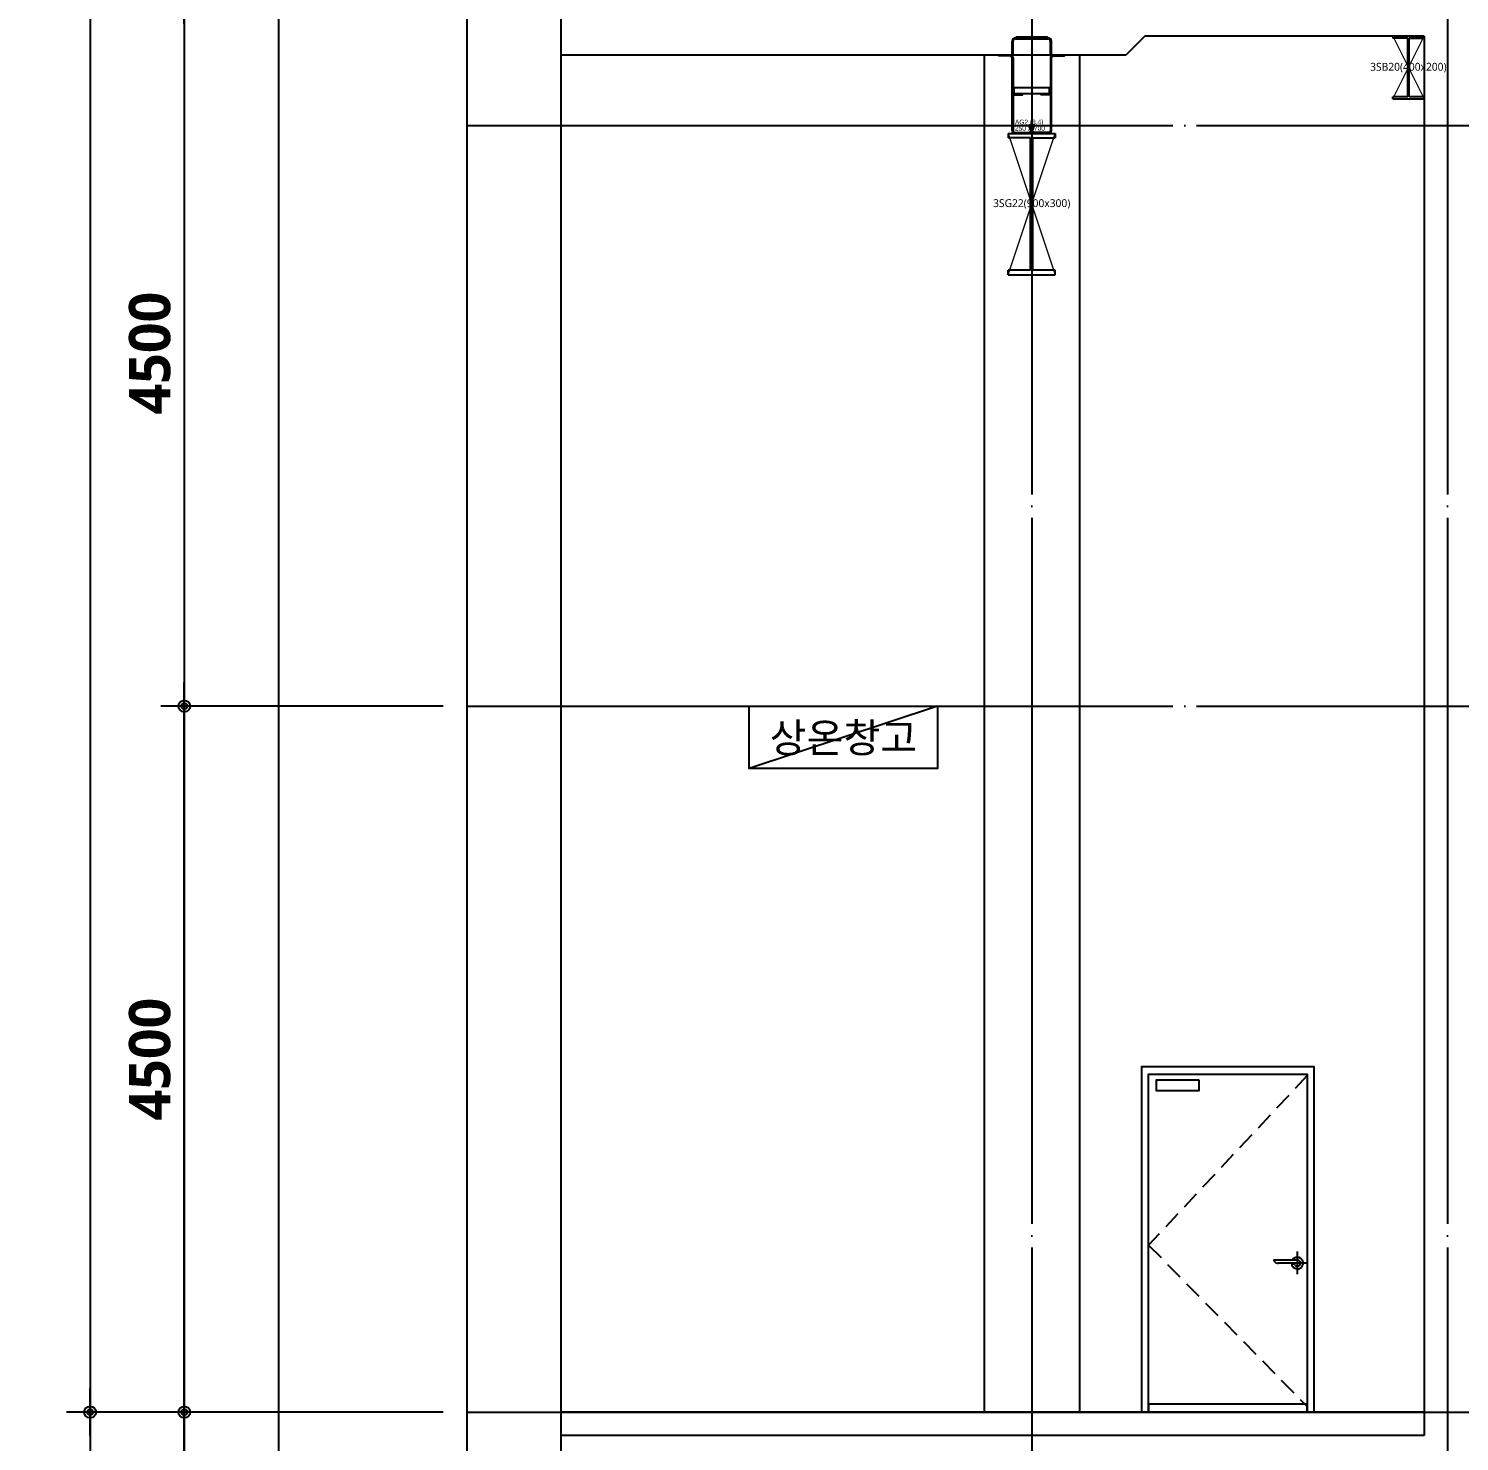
# Model space of a CAD drawing. Header units: millimetres. Extents: x 0 to 356400, y 0 to 68257.
# Drawn here: x 190083 to 199200, y 22513 to 31519 of the extents above; entities that cross this region are included whole.
import ezdxf
from ezdxf.enums import TextEntityAlignment as Align

# ---------------------------------------------------------------- set-up
doc = ezdxf.new("R2010")
doc.units = ezdxf.units.MM
doc.header["$LTSCALE"] = 75
doc.linetypes.add('CEN', pattern=[62, 60, -1, 0, -1])
doc.linetypes.add('HID', pattern=[2.3, 1.5, -0.8])
doc.layers.get('Defpoints').update_dxf_attribs({"color": 161})
for name, color, linetype in [('##좌굴방지', 6, 'Continuous'), ('A-ANNO-GRA2', 4, 'Continuous'), ('A-ANNO-TEXT1', 7, 'Continuous'), ('A-CEN', 1, 'CEN'), ('A-FIN-TYP1', 6, 'Continuous'), ('A-PS-HID', 5, 'HID'), ('A-SECT-DOOR', 8, 'Continuous'), ('A-ST-AXIS-CEN', 252, 'CEN'), ('A-ST-AXIS-DIM', 7, 'Continuous'), ('A-ST-CONC', 2, 'Continuous'), ('ELE3', 4, 'Continuous'), ('철골', 2, 'Continuous')]:
    doc.layers.add(name, color=color, linetype=linetype)
doc.layers.add('A-XXXX-NPLT', color=144, linetype='Continuous', lineweight=15, plot=False)
for name, color, linetype, plot in [('Defpoint', 161, 'Continuous', False), ('G(그리드1)', 185, 'Continuous', False), ('G(그리드2)', 235, 'Continuous', False)]:
    doc.layers.add(name, color=color, linetype=linetype, plot=plot)
doc.styles.add('SH_대대리576', font='')
doc.styles.add('SH_진천_나눔', font='NanumGothicBold.ttf')
doc.styles.get("Standard").update_dxf_attribs({"font": 'arial.ttf'})
doc.styles.add('맑은고딕', font='malgun.ttf')
doc.styles.add('성본리_나눔BO', font='')
doc.styles.get('SH_대대리576').set_extended_font_data('NanumGothic', bold=True)
doc.styles.get('성본리_나눔BO').set_extended_font_data('NanumGothic', bold=True)
doc.dimstyles.new('SHP 75', dxfattribs={"dimscale": 75, "dimtxt": 3.5, "dimasz": 1, "dimexe": 2, "dimexo": 2, "dimgap": 1, "dimtad": 1, "dimdec": 0, "dimzin": 0, "dimdsep": 46, "dimtxsty": 'SH_대대리576', "dimblk": 'DIMDOT', "dimcen": 0.09, "dimclrd": 256, "dimclre": 256, "dimclrt": 3, "dimadec": 0, "dimazin": 1, "dimtfac": 1, "dimtdec": 0, "dimtix": 1, "dimtmove": 2, "dimatfit": 0, "dimldrblk": 'DIMDOT', "dimfxl": 1, "dimtfillclr": 3, "dimtolj": 1, "dimtzin": 0, "dimlwd": -1, "dimlwe": -1, "dimarcsym": 0})
pattern_1 = [(45, (-26656.6069, -1604.5902), (-0.25, 0.25), [])]

# ---------------------------------------------------------------- blocks, each defined once
blk = doc.blocks.new('DIMDOT')
at = {"color": 0}
blk.add_line((-2, 0), (2, 0), dxfattribs=at)
for radius in [0.5, 0.25]:
    blk.add_circle((0, 0), radius, dxfattribs=at)
blk = doc.blocks.new('*D3682')
at = {"layer": 'A-ST-AXIS-DIM'}
for p, q in [((192725, 27200), (190925, 27200)), ((191075, 22775), (191075, 27125)), ((192725, 22700), (190925, 22700))]:
    blk.add_line(p, q, dxfattribs=at)
at = {"layer": 'Defpoints', "color": 0}
for p in [(191075, 27200), (192875, 27200), (192875, 22700)]:
    blk.add_point(p, dxfattribs=at)
at = {"layer": 'A-ST-AXIS-DIM', "linetype": 'ByBlock', "xscale": 75, "yscale": 75, "zscale": 75}
for p, rotation in [((191075, 27200), 90), ((191075, 22700), 270)]:
    blk.add_blockref('DIMDOT', p, dxfattribs=dict(at, rotation=rotation))
at = {"layer": 'A-ST-AXIS-DIM', "color": 3, "insert": (190855.7, 24950), "char_height": 262.5, "attachment_point": 5, "rotation": 90, "style": 'SH_진천_나눔'}
blk.add_mtext('\\A1;4500', dxfattribs=at)
blk = doc.blocks.new('*D3683')
at = {"layer": 'A-ST-AXIS-DIM'}
for p, q in [((192725, 53200), (190325, 53200)), ((190475, 53125), (190475, 22775)), ((192725, 22700), (190325, 22700))]:
    blk.add_line(p, q, dxfattribs=at)
at = {"layer": 'Defpoints', "color": 0}
for p in [(192875, 53200), (190475, 22700), (192875, 22700)]:
    blk.add_point(p, dxfattribs=at)
at = {"layer": 'A-ST-AXIS-DIM', "linetype": 'ByBlock', "xscale": 75, "yscale": 75, "zscale": 75}
for p, rotation in [((190475, 53200), 90), ((190475, 22700), 270)]:
    blk.add_blockref('DIMDOT', p, dxfattribs=dict(at, rotation=rotation))
at = {"layer": 'A-ST-AXIS-DIM', "color": 3, "insert": (190255.14027, 37950), "char_height": 262.5, "attachment_point": 5, "rotation": 90, "style": 'SH_진천_나눔'}
blk.add_mtext('\\A1;30500', dxfattribs=at)
blk = doc.blocks.new('*D3684')
at = {"layer": 'A-ST-AXIS-DIM'}
for p, q in [((192725, 31700), (190925, 31700)), ((191075, 31625), (191075, 27275)), ((192725, 27200), (190925, 27200))]:
    blk.add_line(p, q, dxfattribs=at)
at = {"layer": 'Defpoints', "color": 0}
for p in [(192875, 31700), (191075, 27200), (192875, 27200)]:
    blk.add_point(p, dxfattribs=at)
at = {"layer": 'A-ST-AXIS-DIM', "linetype": 'ByBlock', "xscale": 75, "yscale": 75, "zscale": 75}
for p, rotation in [((191075, 31700), 90), ((191075, 27200), 270)]:
    blk.add_blockref('DIMDOT', p, dxfattribs=dict(at, rotation=rotation))
at = {"layer": 'A-ST-AXIS-DIM', "color": 3, "insert": (190855.7, 29450), "char_height": 262.5, "attachment_point": 5, "rotation": 90, "style": 'SH_진천_나눔'}
blk.add_mtext('\\A1;4500', dxfattribs=at)
blk = doc.blocks.new('*D3704')
at = {"layer": 'A-ST-AXIS-DIM'}
for p, q in [((192725, 22700), (190325, 22700)), ((190475, 22625), (190475, 13775)), ((192725, 13700), (190325, 13700))]:
    blk.add_line(p, q, dxfattribs=at)
at = {"layer": 'Defpoints', "color": 0}
for p in [(192875, 22700), (190475, 13700), (192875, 13700)]:
    blk.add_point(p, dxfattribs=at)
at = {"layer": 'A-ST-AXIS-DIM', "linetype": 'ByBlock', "xscale": 75, "yscale": 75, "zscale": 75}
for p, rotation in [((190475, 22700), 90), ((190475, 13700), 270)]:
    blk.add_blockref('DIMDOT', p, dxfattribs=dict(at, rotation=rotation))
at = {"layer": 'A-ST-AXIS-DIM', "color": 3, "insert": (190255.14027, 18200), "char_height": 262.5, "attachment_point": 5, "rotation": 90, "style": 'SH_진천_나눔'}
blk.add_mtext('\\A1;9000', dxfattribs=at)
blk = doc.blocks.new('*D3705')
at = {"layer": 'A-ST-AXIS-DIM'}
for p, q in [((192725, 22700), (190925, 22700)), ((191075, 20375), (191075, 22625)), ((192725, 20300), (190925, 20300))]:
    blk.add_line(p, q, dxfattribs=at)
at = {"layer": 'Defpoints', "color": 0}
for p in [(191075, 22700), (192875, 22700), (192875, 20300)]:
    blk.add_point(p, dxfattribs=at)
at = {"layer": 'A-ST-AXIS-DIM', "linetype": 'ByBlock', "xscale": 75, "yscale": 75, "zscale": 75}
for p, rotation in [((191075, 22700), 90), ((191075, 20300), 270)]:
    blk.add_blockref('DIMDOT', p, dxfattribs=dict(at, rotation=rotation))
at = {"layer": 'A-ST-AXIS-DIM', "color": 3, "insert": (190855.7, 21500), "char_height": 262.5, "attachment_point": 5, "rotation": 90, "style": 'SH_진천_나눔'}
blk.add_mtext('\\A1;2400', dxfattribs=at)
blk = doc.blocks.new('G$C698D9822')
at = {"layer": 'A-CEN'}
for p, q in [((992.3, 1024.4), (992.3, 879.7)), ((1062.4, 950), (937.6, 950))]:
    blk.add_line(p, q, dxfattribs=at)
at = {"layer": 'A-PS-HID'}
blk.add_lwpolyline([(1055, 2145), (45, 1065), (1050, 40)], dxfattribs=at)
at = {"layer": 'A-SECT-DOOR'}
for p, q in [((992.4, 969.4), (845.1, 969.4)), ((957.4, 949.2), (873.4, 949.2))]:
    blk.add_line(p, q, dxfattribs=at)
for points in [[(45, 1065), (45, 2155), (1055, 2155), (1055, 2145), (1055, 950), (1055, 50), (1055, 0), (1100, 0), (1100, 2200), (0, 2200), (0, 0), (45, 0), (45, 50)], [(366, 2115.8), (92.8, 2115.8), (92.8, 2049.2), (366, 2049.2)], [(45, 50), (45, 0), (1055, 0), (1055, 50), (1040.2, 50)]]:
    blk.add_lwpolyline(points, close=True, dxfattribs=at)
for centre, radius, start, end in [((848.1, 965.7), 6.09, 166.72305, 200.41376), ((845.1, 966.4), 3, 90, 166.72305), ((871.8, 986.3), 37.2, 217.80104, 272.41992), ((992.3, 950), 37.3, 180.93849, 157.06649), ((940, 900.8), 51.4, 42.68771, 70.13262), ((992.4, 949.4), 20, 223.20776, 90)]:
    blk.add_arc(centre, radius, start, end, dxfattribs=at)
blk = doc.blocks.new('G$C265FA4B3')
at = {"layer": 'A-XXXX-NPLT'}
for p, q in [((144.4, 400), (344.4, 0)), ((144.4, 0), (344.4, 400))]:
    blk.add_line(p, q, dxfattribs=at)
at = {"layer": '철골', "ltscale": 3}
for p, q in [((144.4, 400), (344.4, 400)), ((144.4, 400), (144.4, 387)), ((240.4, 387), (144.4, 387)), ((240.4, 13), (240.4, 387)), ((248.4, 13), (248.4, 387)), ((248.4, 387), (344.4, 387)), ((344.4, 400), (344.4, 387)), ((240.4, 13), (144.4, 13)), ((144.4, 0), (144.4, 13)), ((144.4, 0), (344.4, 0)), ((344.4, 13), (248.4, 13)), ((344.4, 0), (344.4, 13))]:
    blk.add_line(p, q, dxfattribs=at)
at = {"layer": 'A-XXXX-NPLT', "style": '맑은고딕'}
blk.add_text('3SB20(400x200)', height=50, dxfattribs=at).set_placement((244.4, 200), align=Align.MIDDLE)
blk = doc.blocks.new('G$C2117B853')
at = {"layer": 'A-XXXX-NPLT'}
for p, q in [((98.8, 900), (398.8, 0)), ((98.8, 0), (398.8, 900))]:
    blk.add_line(p, q, dxfattribs=at)
at = {"layer": '철골', "ltscale": 3}
for p, q in [((98.8, 900), (398.8, 900)), ((98.8, 900), (98.8, 872)), ((240.8, 872), (98.8, 872)), ((240.8, 28), (240.8, 872)), ((256.8, 28), (256.8, 872)), ((256.8, 872), (398.8, 872)), ((398.8, 900), (398.8, 872)), ((240.8, 28), (98.8, 28)), ((98.8, 0), (98.8, 28)), ((98.8, 0), (398.8, 0)), ((398.8, 28), (256.8, 28)), ((398.8, 0), (398.8, 28))]:
    blk.add_line(p, q, dxfattribs=at)
at = {"layer": 'A-XXXX-NPLT', "style": '맑은고딕'}
blk.add_text('3SG22(900x300)', height=50, dxfattribs=at).set_placement((248.6, 450.8), align=Align.MIDDLE)
blk = doc.blocks.new('G$CBC44AF5F')
h = blk.add_hatch()
h.set_pattern_fill('ANSI31', color=252, scale=0.1, angle=45, style=0)
h.set_pattern_definition(pattern_1)
h.paths.add_polyline_path([(184, 610), (234, 610), (234, 604), (184, 604)])
h = blk.add_hatch()
h.set_pattern_fill('ANSI31', color=252, scale=0.1, angle=45, style=0)
h.set_pattern_definition(pattern_1)
h.paths.add_polyline_path([(84, 495.4), (84, 545.4), (90, 545.4), (90, 495.4)])
h = blk.add_hatch()
h.set_pattern_fill('ANSI31', color=252, scale=0.1, angle=45, style=0)
h.set_pattern_definition(pattern_1)
h.paths.add_polyline_path([(334, 495.4), (334, 545.4), (328, 545.4), (328, 495.4)])
at = {"layer": '##좌굴방지'}
for points in [[(98, 253), (98, 293), (320, 293), (320, 253)], [(328, 253), (90, 253), (90, 247), (150, 247), (150, 253)], [(328, 253), (328, 247), (268, 247), (268, 253)]]:
    blk.add_lwpolyline(points, dxfattribs=at)
at = {"color": 2, "linetype": 'Continuous'}
for p, q in [((84, 495.4), (84, 589)), ((90, 495.4), (90, 589)), ((105, 610), (313, 610)), ((105, 604), (313, 604)), ((328, 495.4), (328, 589)), ((334, 495.4), (334, 589)), ((84, 495.4), (90, 495.4)), ((334, 495.4), (328, 495.4))]:
    blk.add_line(p, q, dxfattribs=at)
at = {"color": 3, "linetype": 'Continuous'}
for p, q in [((109, 610), (109, 616)), ((109, 616), (309, 616)), ((109, 610), (309, 610)), ((309, 610), (309, 616))]:
    blk.add_line(p, q, dxfattribs=at)
at = {"color": 7, "linetype": 'Continuous'}
blk.add_line((84, 475), (84, 365), dxfattribs=at)
at = {"color": 252, "linetype": 'Continuous'}
blk.add_line((346, 500), (334, 500), dxfattribs=at)
at = {"color": 2, "linetype": 'Continuous'}
for points in [[(190.7, 53.9), (196.3, 56), (207.9, 24.2, -0.520567), (191, 0), (102, 0, -0.414214), (84, 18), (84, 480, 0.413373), (70, 494), (0, 494), (0, 500), (70, 500, -0.413938), (90, 480), (90, 18, 0.414214), (102, 6), (191, 6, 0.520567), (202.3, 22.1)], [(227.3, 53.9), (221.7, 56), (210.1, 24.2, 0.520567), (227, 0), (316, 0, 0.414214), (334, 18), (334, 480, -0.413373), (348, 494), (418, 494), (418, 500), (348, 500, 0.413938), (328, 480), (328, 18, -0.414214), (316, 6), (227, 6, -0.520567), (215.7, 22.1)]]:
    blk.add_lwpolyline(points, format="xyb", close=True, dxfattribs=at)
for centre, radius, start, end in [((105, 589), 21, 90, 180), ((105, 589), 15, 90, 180), ((313, 589), 21, 0, 90), ((313, 589), 15, 0, 90)]:
    blk.add_arc(centre, radius, start, end, dxfattribs=at)
at = {"layer": 'Defpoint', "linetype": 'Continuous'}
for s, p in [('AG2 (3,4)', (102, 73)), ('250 X 700', (102, 33))]:
    blk.add_text(s, height=30, dxfattribs=at).set_placement(p, align=Align.MIDDLE_LEFT)

msp = doc.modelspace()

# ---------------------------------------------------------------- linework, layer by layer
at = {"layer": 'A-ANNO-GRA2'}
msp.add_lwpolyline([(194675, 27200), (195875, 27200), (195875, 26801.8), (194675, 26801.8)], close=True, dxfattribs=at)
at = {"layer": 'A-CEN'}
for p, q in [((199125, 56300), (199125, 9200)), ((192875, 30900), (210775, 30900)), ((192875, 27200), (210775, 27200)), ((192875, 22700), (210775, 22700))]:
    msp.add_line(p, q, dxfattribs=at)
at = {"layer": 'A-FIN-TYP1'}
msp.add_line((198975, 22700), (193475, 22700), dxfattribs=at)
at = {"layer": 'A-ST-AXIS-CEN'}
msp.add_line((196475, 56300), (196475, 9200), dxfattribs=at)
at = {"layer": 'A-ST-CONC'}
for p, q in [((197195, 31470), (197075, 31350)), ((198975, 31470), (197195, 31470)), ((198975, 31470), (198975, 22550)), ((197075, 31350), (193475, 31350)), ((198975, 22550), (193475, 22550))]:
    msp.add_line(p, q, dxfattribs=at)
at = {"layer": 'ELE3'}
for p, q in [((196171, 31350), (196171, 22700)), ((196779, 31350), (196779, 22700))]:
    msp.add_line(p, q, dxfattribs=at)
at = {"layer": 'G(그리드1)'}
for points in [[(213175, 58700), (190475, 58700), (190475, 7400), (213175, 7400)], [(212575, 58100), (191075, 58100), (191075, 8000), (212575, 8000)], [(211975, 57500), (191675, 57500), (191675, 8000), (211975, 8000)], [(210775, 56300), (192875, 56300), (192875, 9200), (210775, 9200)]]:
    msp.add_lwpolyline(points, close=True, dxfattribs=at)
msp.add_lwpolyline([(191675, 33266.7), (191675, 8600), (211975, 8600), (211975, 33266.7)], dxfattribs=at)
at = {"layer": 'G(그리드2)'}
msp.add_line((195875, 27200), (194675, 26801.8), dxfattribs=at)
msp.add_lwpolyline([(210175, 55700), (193475, 55700), (193475, 9800), (210175, 9800)], close=True, dxfattribs=at)

# ---------------------------------------------------------------- block references
for name, p in [('G$CBC44AF5F', (196266, 30850)), ('G$C265FA4B3', (198630.6, 31070)), ('G$C2117B853', (196226.2, 29950)), ('G$C698D9822', (197175, 22700))]:
    msp.add_blockref(name, p)

# ---------------------------------------------------------------- texts
at = {"layer": 'A-ANNO-TEXT1', "style": '성본리_나눔BO'}
msp.add_text('상온창고', height=187.5, dxfattribs=at).set_placement((195275, 27000.9), align=Align.MIDDLE)

# ---------------------------------------------------------------- dimensions: what is measured, and where the dimension line sits
at = {"layer": 'A-ST-AXIS-DIM'}
for base, p1, p2, angle, picture, middle in [((190475, 22700), (192875, 53200), (192875, 22700), 90, '*D3683', (190255.1, 37950)), ((191075, 27200), (192875, 31700), (192875, 27200), 90, '*D3684', (190855.7, 29450)), ((191075, 27200), (192875, 22700), (192875, 27200), 270, '*D3682', (190855.7, 24950)), ((190475, 13700), (192875, 22700), (192875, 13700), 90, '*D3704', (190255.1, 18200)), ((191075, 22700), (192875, 20300), (192875, 22700), 270, '*D3705', (190855.7, 21500))]:
    dim = msp.add_linear_dim(base=base, p1=p1, p2=p2, angle=angle, dimstyle='SHP 75', override={"dimtxsty": 'SH_진천_나눔', "dimldrblk": 'DIMDOT'}, dxfattribs=at)
    dim.commit()
    dim.dimension.update_dxf_attribs({"geometry": picture, "text_midpoint": middle})

doc.saveas('drawing.dxf')
